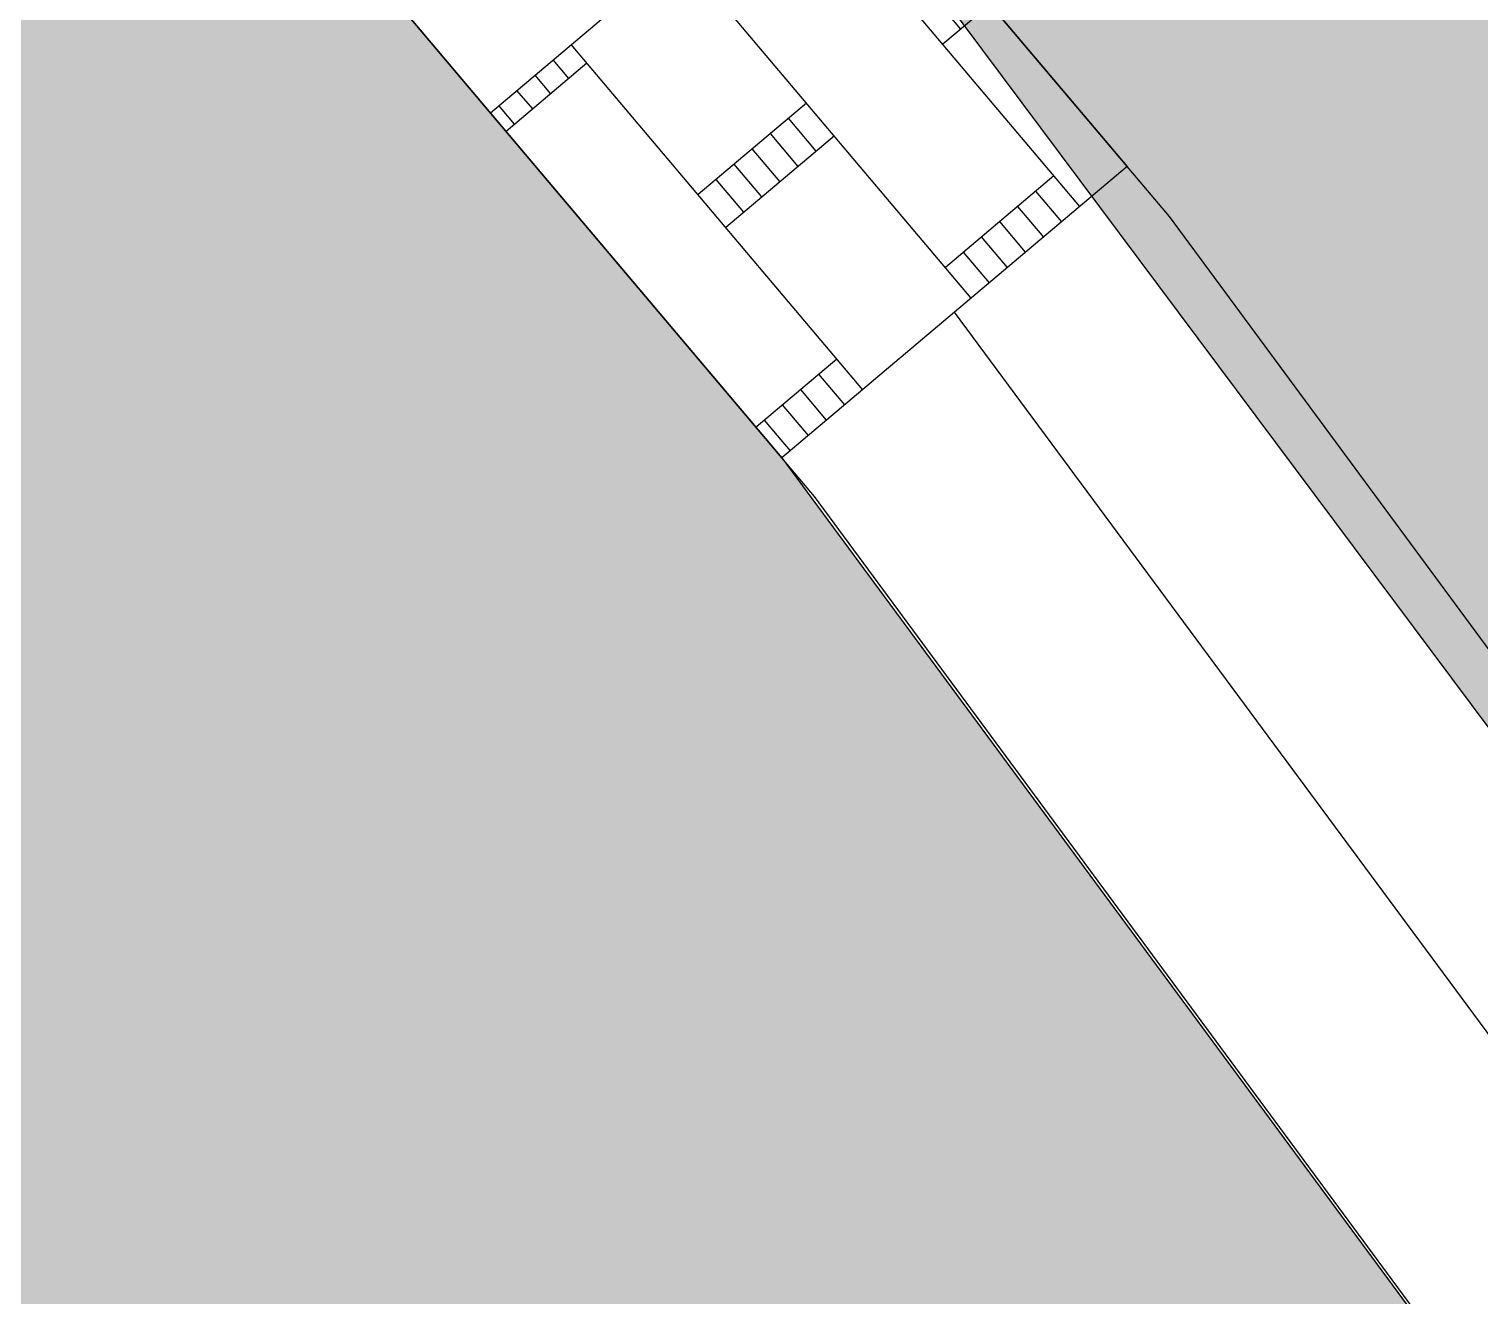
# Model space of a CAD drawing. Header units: millimetres. Extents: x 97194 to 152491, y 18573 to 58496.
# Drawn here: x 133003 to 134287, y 30460 to 31581 of the extents above; entities that cross this region are included whole.
import ezdxf

# ---------------------------------------------------------------- set-up
doc = ezdxf.new("R2010")
doc.units = ezdxf.units.MM
doc.layers.add('dwgmodels.com', color=7, linetype='Continuous')
doc.layers.add('floor hatch', color=252, linetype='Continuous')
doc.linetypes.add('Забор деревяный', pattern='A,2.5,[1,djekshp.shx,S=0.8,R=0,X=0,Y=0],2.5', length=5)

msp = doc.modelspace()

# ---------------------------------------------------------------- hatches: boundary and pattern name
at = {"layer": 'dwgmodels.com', "true_color": 0xffcdbe}
h = msp.add_hatch(dxfattribs=at)
h.set_pattern_fill('HONEY', color=254, scale=50, style=0)
h.set_pattern_definition([(0, (-895877.3617967407, -955974.33654271), (238.125, 137.4815), [158.75, -317.5]), (120, (-895877.3617967407, -955974.33654271), (-238.1249715503903, 137.4815492761695), [158.75, -317.4999999999999]), (59.99999999999999, (-895877.3617967407, -955974.33654271), (2.844960973469313e-05, 274.9630492761694), [-317.5, 158.75])])
edge = h.paths.add_edge_path()
edge.add_line((105643.7085775571, 57854.44691355614), (110359.7725582591, 57515.32246487384))
edge.add_line((110359.7725582591, 57515.32246487384), (111413.6382032592, 56313.66345728998))
edge.add_line((111413.6382032592, 56313.66345728998), (112889.6382032592, 55459.66345728998))
edge.add_line((112889.6382032592, 55459.66345728998), (118772.9929110878, 55037.89207774092))
edge.add_line((118772.9929110878, 55037.89207774092), (120982.7159031509, 56103.29655656725))
edge.add_line((120982.7159031509, 56103.29655656725), (126670.8881387498, 55713.22746886109))
edge.add_line((126670.8881387498, 55713.22746886109), (125292.2852490654, 53675.93038898188))
edge.add_line((125292.2852490654, 53675.93038898188), (126735.4874830749, 50705.68376387056))
edge.add_line((126735.4874830749, 50705.68376387056), (130029.3976329309, 50470.41024876578))
edge.add_line((130029.3976329309, 50470.41024876578), (131880.1055487773, 53205.38335877185))
edge.add_line((131880.1055487773, 53205.38335877185), (130774.9005915576, 55479.99963698949))
edge.add_arc((133336.0198217582, 64281.45496847905), 9166.512295497629, 253.7756299186634, 286.212843936544)
edge.add_line((135895.368418625, 55479.48459683923), (138757.6382032583, 55273.663457288))
edge.add_arc((124248.3471569641, 61948.35480164104), 15970.94334121983, 309.6513681988886, 335.29620917218386, ccw=False)
edge.add_arc((87809.2407945422, -11501.27476545814), 76903.02865147655, 47.22321530209581, 52.6737199777055, ccw=False)
edge.add_arc((87809.2407940378, -11501.2747660053), 76903.02865222072, 43.95532345791298, 47.22321530209672, ccw=False)
edge.add_line((143170.2886798415, 41876.90610286692), (142251.1998846426, 41644.81515153259))
edge.add_line((142251.1998846426, 41644.81515153259), (139545.7998629732, 44278.61770803219))
edge.add_line((139545.7998629732, 44278.61770803219), (138879.1230975772, 44885.89021028037))
edge.add_arc((89600.2132744966, -9236.600364813003), 73196.00357534814, 47.68191748791511, 52.70564559510593)
edge.add_arc((132959.6257297506, 46783.29003767474), 2421.892878415561, 65.85213355945959, 138.0060237256344)
edge.add_line((131159.6382032592, 48403.66345728998), (129327.6799438957, 46447.88237907126))
edge.add_arc((132852.7463358932, 43133.62693344176), 4838.427660601657, 136.7654900240553, 159.0821058527817)
edge.add_arc((133137.5981653335, 43024.75064985974), 5143.377836633967, 159.0821058527797, 179.4476986934002)
edge.add_arc((147719.4976008413, 44573.77457561123), 19781.94814645508, 184.3471129680296, 197.8045536030858)
edge.add_arc((152601.239537242, 46141.55842573781), 24909.26231025772, 197.8045536030856, 204.1295049327599)
edge.add_line((129868.4543339028, 35958.64009452896), (129898.6382032593, 35666.66345728998))
edge.add_line((129898.6382032593, 35666.66345728998), (133669.7113951909, 31200.91888789443))
edge.add_line((133669.7113951909, 31200.91888789442), (138280.2513013131, 24953.12706609553))
edge.add_line((138280.2513013131, 24953.12706609553), (140730.48977575, 19823.33402027661))
edge.add_line((140730.48977575, 19823.33402027661), (137993.3632862452, 18573.2776486724))
edge.add_line((137993.3632862452, 18573.2776486724), (136453.6382032589, 21944.66345729056))
edge.add_line((136453.6382032589, 21944.66345729056), (133415.6304122351, 26559.33069779101))
edge.add_line((133415.6304122351, 26559.33069779101), (131125.2580109523, 29521.48144375143))
edge.add_line((131125.2580109523, 29521.48144375143), (128577.3983162486, 32495.37800880015))
edge.add_line((128577.3983162486, 32495.37800880015), (125145.1197933174, 36134.94666595309))
edge.add_line((125145.1197933174, 36134.94666595309), (124963.907465136, 36337.08048702736))
edge.add_line((124963.907465136, 36337.08048702736), (119548.2833391316, 41448.49184120953))
edge.add_arc((115463.0685633577, 37120.13981344907), 5951.773772617658, 46.65528636752876, 82.22757336823311)
edge.add_line((116267.9790874556, 43017.23486852628), (116451.7772267339, 45976.29981903912))
edge.add_line((116451.7772267339, 45976.29981903912), (118658.7490450468, 45839.21688222309))
edge.add_line((118658.7490450468, 45839.21688222309), (119148.612794035, 53725.79645179532))
edge.add_line((119148.612794035, 53725.79645179532), (116188.6544301637, 53909.65008417383))
edge.add_line((116188.6544301637, 53909.65008417383), (109265.6382032592, 54339.66345728998))
edge.add_line((109265.6382032592, 54339.66345728998), (107894.265255157, 54424.84435069043))
edge.add_line((107894.265255157, 54424.84435069043), (107887.7942061346, 54320.66345728998))
edge.add_arc((107810.4592940206, 53545.2171851617), 779.2930190816005, 84.30474917640556, 229.9590935706964)
edge.add_line((107309.1133146866, 52948.60188314965), (106721.0511311664, 52985.1285349527))
edge.add_line((106721.0511311664, 52985.1285349527), (106541.6382032592, 50096.66345728998))
edge.add_line((106541.6382032592, 50096.66345728998), (107300.2066983337, 50049.54604681063))
edge.add_arc((110437.4816086345, 48049.53190473659), 3720.557811847432, 147.4824713771969, 251.3194061871365)
edge.add_line((109245.8161466955, 44524.97748493816), (109241.3853551505, 44453.64379235875))
edge.add_line((109241.3853551505, 44453.64379235875), (110303.6382032592, 44387.66345728998))
edge.add_line((110303.6382032592, 44387.66345728998), (110425.5638269417, 46350.60955143749))
edge.add_line((110425.5638269417, 46350.60955143749), (116429.2464300384, 45977.69928764779))
edge.add_line((116429.2464300384, 45977.69928764779), (116201.0440817945, 42303.74713032442))
edge.add_line((116201.0440817945, 42303.74713032442), (109723.6381789764, 42706.08204767102))
edge.add_line((109723.6381789764, 42706.08204767102), (109765.6236417242, 43382.02856017387))
edge.add_line((109765.6236417242, 43382.02856017387), (106276.6382032591, 43598.74196196924))
edge.add_arc((106541.2167966711, 45229.24468390702), 1651.82957908447, 177.7959121330194, 260.78305878953563, ccw=False)
edge.add_line((104890.609282368, 45292.77256805782), (105042.4141881516, 48173.88562150748))
edge.add_line((105042.4141881516, 48173.88562150748), (101134.1943090044, 48416.66992891399))
edge.add_line((101134.1943090044, 48416.66992891399), (101194.0375597623, 49356.30490064056))
edge.add_line((101194.0375597623, 49356.30490064056), (101368.6837243679, 49345.18207777158))
edge.add_line((101368.6837243679, 49345.18207777158), (101372.4150343621, 49403.76962635125))
edge.add_line((101372.4150343621, 49403.76962635125), (105104.6382032592, 49175.66345728998))
edge.add_line((105104.6382032592, 49175.66345728998), (105643.7085775571, 57854.44691355614))
at = {"layer": 'dwgmodels.com'}
h = msp.add_hatch(dxfattribs=at)
h.set_pattern_fill('BRSTONE', color=256, scale=15, angle=130.1792339927804, style=0)
h.set_pattern_definition([(130.1792339927803, (-411199.7327870379, -1308222.035740508), (-96.06148121908981, -81.11858434412208), []), (220.1792339927804, (-411420.9652897949, -1307960.049882637), (26.84546475685277, -226.6662831609248), [125.7299999999999, -125.7299999999999]), (220.1792339927804, (-411396.3839005999, -1307989.159422399), (26.84546475685277, -226.6662831609248), [125.7299999999999, -125.7299999999999]), (130.1792339927803, (-411436.9755366649, -1307973.569646694), (-218.9684271950323, 64.42911447268065), [-342.8999999999996, 38.09999999999996]), (130.1792339927803, (-411452.9857835346, -1307987.089410751), (-218.9684271950323, 64.42911447268065), [-342.8999999999996, 38.09999999999996]), (130.1792339927803, (-411468.9960304043, -1308000.609174809), (-218.9684271950323, 64.42911447268065), [-342.8999999999996, 38.09999999999996]), (130.1792339927803, (-411485.0062772743, -1308014.128938866), (-218.9684271950323, 64.42911447268065), [-342.8999999999996, 38.09999999999996]), (130.1792339927803, (-411501.0165241443, -1308027.648702923), (-218.9684271950323, 64.42911447268065), [-342.8999999999996, 38.09999999999996])])
h.paths.add_polyline_path([(133411.6390680614, 31506.53085423441), (133717.2510344001, 31764.60318136488), (133975.3233615307, 31458.99121502641), (133669.7113951923, 31200.91888789512)])
at = {"layer": 'floor hatch', "true_color": 0xcef77e}
h = msp.add_hatch(color=71, dxfattribs=at)
edge = h.paths.add_edge_path()
edge.add_line((133539.1013003087, 31975.56997173681), (138590.624021454, 33266.11468442995))
edge.add_arc((138807.6261205575, 32547.20032842362), 750.951238288695, 12.853056855698185, 106.7962791422546, ccw=False)
edge.add_line((139539.7613583593, 32714.2504881251), (140891.7586582889, 26776.22019135132))
edge.add_arc((143612.1908505774, 27395.30437219881), 2789.985042220731, 192.8203693576126, 372.8039120326283)
edge.add_line((146332.8007529802, 28013.60712551899), (149831.7473535094, 28809.76021173779))
edge.add_line((149831.7473535094, 28809.76021173779), (149010.064119084, 32419.06717045727))
edge.add_line((149010.064119084, 32419.06717045727), (149384.2912255092, 33291.00060894858))
edge.add_line((149384.2912255092, 33291.00060894858), (151987.1410237939, 24003.06946855778))
edge.add_line((151987.1410237939, 24003.06946855777), (140919.4975769377, 20356.93469296122))
edge.add_line((140919.4975769377, 20356.93469296122), (138641.1734743225, 25125.5659974027))
edge.add_line((138641.1734743225, 25125.5659974027), (138624.7724410151, 25159.89407248381))
edge.add_line((138624.7724410151, 25159.89407248381), (133539.1013002857, 31975.56997173099))

# ---------------------------------------------------------------- linework, layer by layer
at = {"layer": 'dwgmodels.com', "color": 1}
msp.add_lwpolyline([(129327.6799438957, 46447.88237907126, 0.09768354041571967), (128333.2048531843, 44861.08952723321, 0.08909629903504036), (127994.4592869044, 43074.32935061579, 0.05878674191499932), (128885.0039916895, 38525.02900682919, 0.02760481508919728), (129868.4543339028, 35958.64009452896), (129898.6382032593, 35666.66345728998), (133669.7113951909, 31200.91888789442), (138280.2513013131, 24953.12706609553), (140730.48977575, 19823.33402027661), (137993.3632862452, 18573.2776486724), (136453.6382032589, 21944.66345729056), (133415.6304122351, 26559.33069779101), (131125.2580109523, 29521.48144375143), (128577.3983162486, 32495.37800880015), (125145.1197933174, 36134.94666595309)], format="xyb", dxfattribs=at)
at = {"layer": 'dwgmodels.com'}
for points in [[(141077.5603762685, 20026.10238859703), (138624.7724410151, 25159.89407248381), (134012.7564247549, 31414.66258752421), (130283.8336806744, 35830.49215288268), (129993.5177944988, 38638.79532905581)], [(140558.5754039283, 20184.49576165405), (138280.2513013131, 24953.12706609553), (133698.6382032592, 31166.66345728997), (133698.6382032592, 31166.66345728997), (129898.6382032593, 35666.66345728998), (129595.6382032592, 38597.66345728998)]]:
    msp.add_lwpolyline(points, dxfattribs=at)
at = {"layer": 'dwgmodels.com', "color": 3, "elevation": 99781}
msp.add_lwpolyline([(133539.1013003087, 31975.56997173681), (138590.624021454, 33266.11468442995), (138590.624021454, 33266.11468442995, -0.4345178290950052), (139539.7613583593, 32714.2504881251), (140891.7586582889, 26776.22019135132, 0.9998563930584474), (146332.8007529802, 28013.60712551899), (149831.7473535094, 28809.76021173779), (149010.064119084, 32419.06717045727), (149384.2912255092, 33291.00060894858), (151987.1410237939, 24003.06946855777), (140919.4975769377, 20356.93469296122), (138641.1734743225, 25125.5659974027), (138624.7724410151, 25159.89407248381), (133539.1013002857, 31975.56997173099)], format="xyb", dxfattribs=at)
at = {"layer": 'dwgmodels.com'}
msp.add_lwpolyline([(133411.6390680619, 31506.53085423429), (133717.2510344006, 31764.60318136477), (133975.3233615312, 31458.99121502606), (133669.7113951919, 31200.91888789524)], close=True, dxfattribs=at)
at = {"layer": 'dwgmodels.com', "linetype": 'Забор деревяный', "ltscale": 0.8}
msp.add_lwpolyline([(135223.3183012214, 29435.90955642197), (133822.5173783616, 31329.95505146059)], dxfattribs=at)

doc.saveas('drawing.dxf')
